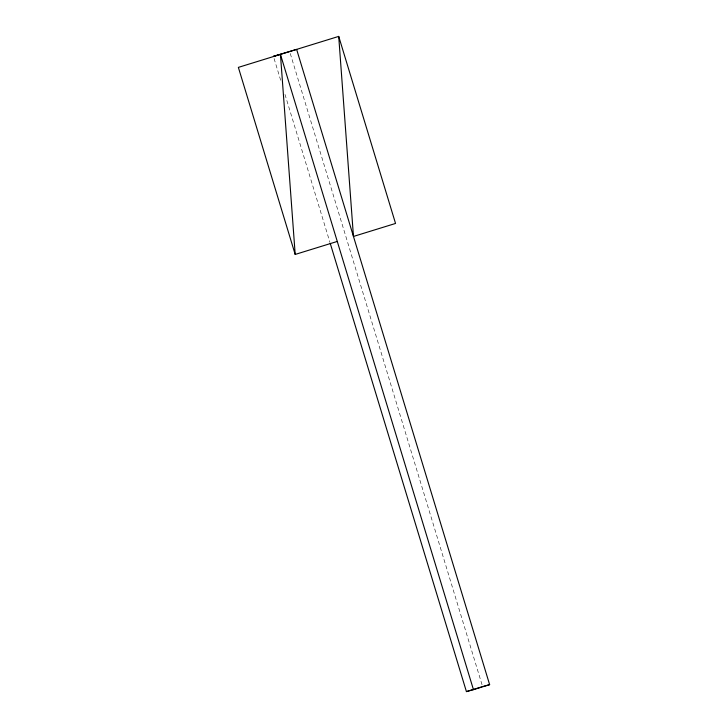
<?xml version="1.0" encoding="UTF-8"?>
<svg xmlns="http://www.w3.org/2000/svg" width="728" height="728" viewBox="0 0 728 728"><rect width="100%" height="100%" fill="white"/><g stroke="black" fill="none" stroke-linecap="round" stroke-linejoin="round"><path stroke-width="0.55" stroke-dasharray="3.64 2.73" d="M290.263 53.517L482.273 685.512M274.074 58.513L281.345 82.446M284.985 94.413L329.93 242.351"/><path stroke-width="1.09" d="M338.711 36.4L353.462 236.445L395.541 223.451L338.711 36.4L238.365 67.385L295.195 254.436L337.273 241.441M330.257 243.434L466.42 691.6L481.526 686.932M473.455 689.653L489.635 684.648L296.633 49.395L273.409 56.338L280.444 54.391L473.455 689.653L466.42 691.6M482.609 686.604L489.635 684.648M280.444 54.391L295.195 254.436"/></g></svg>
